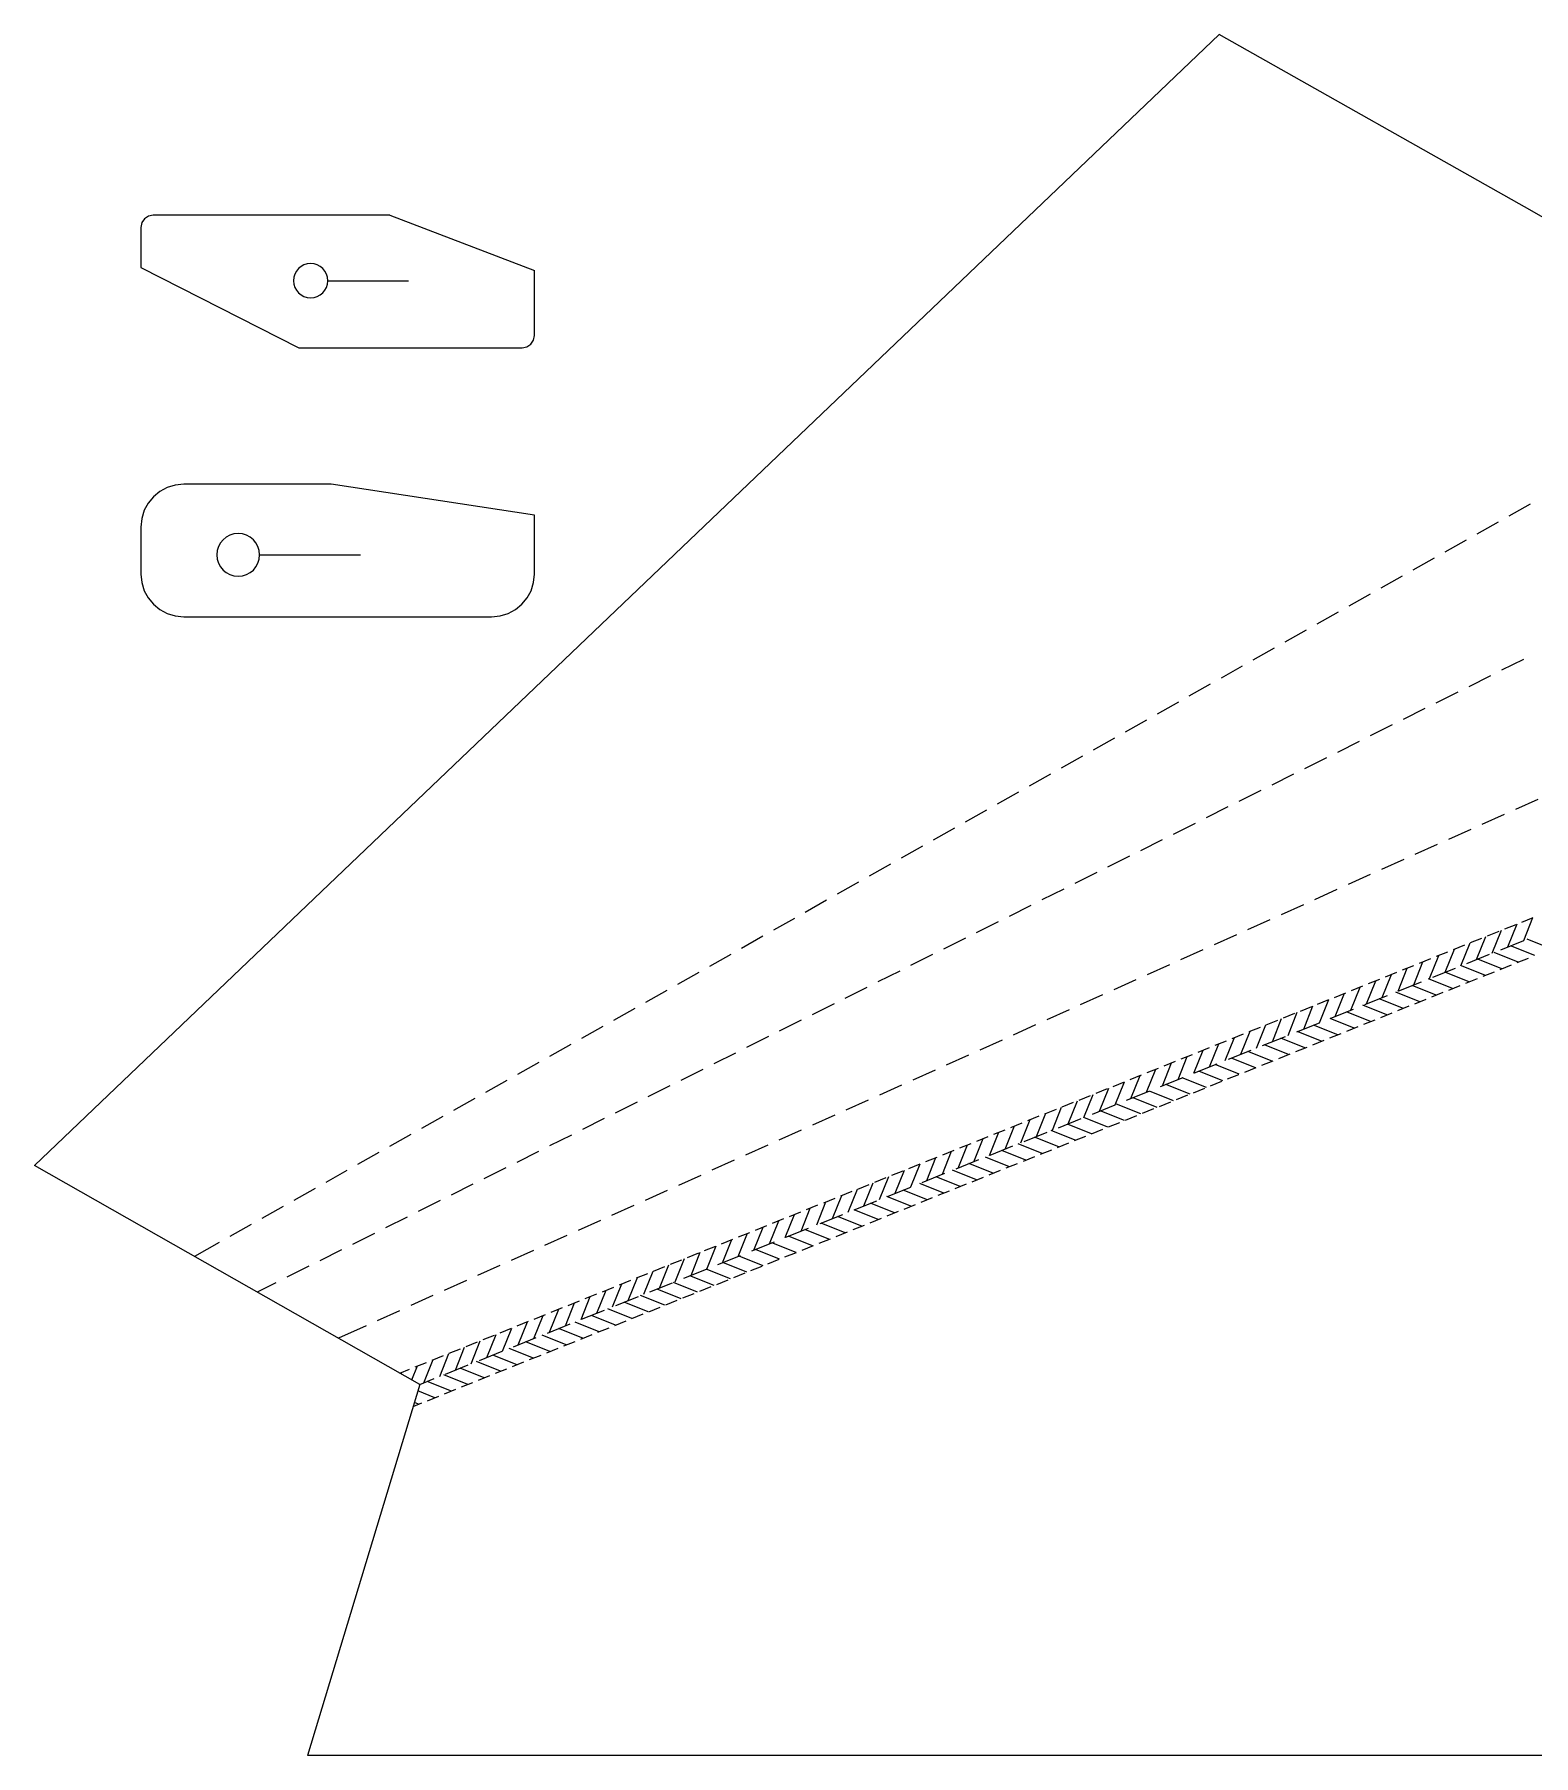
# Model space of a CAD drawing. Extents: x 310 to 3649, y -238 to 259.
# Drawn here: x 309.6 to 698.7, y -232.5 to 214.2 of the extents above; entities that cross this region are included whole.
import ezdxf

# ---------------------------------------------------------------- set-up
doc = ezdxf.new("R2010")
doc.units = 0

msp = doc.modelspace()

# ---------------------------------------------------------------- linework, layer by layer
at = {"layer": '01 CUT', "color": 7}
for points in [[(698.383246, 168.323397), (617.071752, 214.202003), (309.595137, -79.389322)], [(340.418998, 167.307401), (339.181087, 167.057478), (338.170198, 166.375916), (337.488638, 165.365026), (337.238716, 164.127119)], [(401.849763, 167.296817), (340.413706, 167.296817)], [(401.849763, 167.296817), (439.356978, 152.903529)], [(765.068619, 130.170601), (698.383246, 168.323397)], [(337.238716, 164.121827), (337.238716, 153.718444)], [(337.238716, 153.718444), (378.227837, 132.869343)], [(439.356978, 136.044332), (439.356978, 152.903529)], [(436.18728, 132.869343), (437.425186, 133.119266), (438.436076, 133.800828), (439.117638, 134.811718), (439.367561, 136.049624)], [(378.227837, 132.869343), (436.181988, 132.869343)], [(348.356473, 97.468204), (346.115858, 97.242331), (344.028941, 96.594517), (342.14043, 95.569468), (340.495032, 94.211892), (339.137455, 92.566495), (338.112405, 90.677984), (337.46459, 88.591066), (337.238716, 86.350447)], [(439.356978, 89.403729), (386.609811, 97.457621), (348.351181, 97.457621)], [(439.356978, 74.142611), (439.356978, 89.403729)], [(337.238716, 86.345156), (337.238716, 74.142611)], [(337.238716, 74.147902), (337.46459, 71.907284), (338.112405, 69.820366), (339.137455, 67.931855), (340.495032, 66.286458), (342.14043, 64.928882), (344.028941, 63.903833), (346.115858, 63.256019), (348.356473, 63.030146)], [(428.249805, 63.030146), (430.490423, 63.256019), (432.577341, 63.903833), (434.465852, 64.928882), (436.111249, 66.286458), (437.468826, 67.931855), (438.493874, 69.820366), (439.141688, 71.907284), (439.367561, 74.147902)], [(348.351181, 63.030146), (428.244513, 63.030146)], [(409.649655, -136.17931), (309.595137, -79.389322)], [(409.649655, -136.17931), (380.48208, -232.529673)], [(800.628507, -232.529673), (380.48208, -232.529673)]]:
    msp.add_lwpolyline(points, dxfattribs=at)
at = {"layer": '02 SCORE', "color": 10}
for points in [[(697.801164, 92.29297), (692.266098, 89.170897)], [(689.503857, 87.615152), (683.968791, 84.493078)], [(681.20655, 82.937333), (675.671484, 79.825843)], [(672.909242, 78.270098), (667.374176, 75.148024)], [(664.601352, 73.592279), (659.076869, 70.470206)], [(656.304045, 68.914461), (650.768979, 65.80297)], [(648.006737, 64.247225), (642.471672, 61.125152)], [(639.70943, 59.569407), (634.174364, 56.447333)], [(631.412123, 54.891588), (625.877057, 51.780098)], [(623.104233, 50.224353), (617.57975, 47.102279)], [(696.076086, 51.991764), (690.392854, 49.155439)], [(614.806925, 45.546534), (609.27186, 42.424461)], [(687.55653, 47.737277), (681.873298, 44.89037)], [(606.509618, 40.868716), (600.974552, 37.757225)], [(679.036973, 43.472207), (673.353741, 40.635883)], [(598.212311, 36.20148), (592.677245, 33.079407)], [(670.517417, 39.217721), (664.834184, 36.381396)], [(589.915004, 31.523662), (584.379938, 28.401588)], [(661.99786, 34.963234), (656.314628, 32.12691)], [(581.607113, 26.845843), (576.082631, 23.734353)], [(653.478304, 30.708748), (647.795071, 27.86184)], [(644.948164, 26.443678), (639.275515, 23.607353)], [(573.309806, 22.178608), (567.77474, 19.056534)], [(627.909051, 17.934705), (622.225819, 15.09838)], [(636.428607, 22.189191), (630.755959, 19.352867)], [(565.012499, 17.500789), (559.477433, 14.378716)], [(619.389494, 13.680218), (613.706262, 10.83331)], [(699.780241, 15.638128), (693.991176, 13.04522)], [(556.715192, 12.822971), (551.180126, 9.71148)], [(610.869938, 9.415148), (605.186706, 6.578824)], [(691.091352, 11.743474), (685.302287, 9.139982)], [(548.417885, 8.155735), (542.882819, 5.033662)], [(602.350381, 5.160661), (596.667149, 2.324337)], [(682.402462, 7.838236), (676.613397, 5.234745)], [(540.109994, 3.477917), (534.585511, 0.355843)], [(593.830825, 0.906175), (588.147593, -1.93015)], [(665.024684, 0.027761), (659.235619, -2.575731)], [(673.713573, 3.932999), (667.924508, 1.329507)], [(531.812687, -1.199902), (526.288204, -4.311392)], [(585.311268, -3.348312), (579.628036, -6.195219)], [(656.335795, -3.866894), (650.546729, -6.470385)], [(523.51538, -5.867137), (517.980314, -8.989211)], [(576.781129, -7.613382), (571.10848, -10.449706)], [(647.646905, -7.772131), (641.85784, -10.375623)], [(515.218072, -10.544956), (509.683007, -13.667029)], [(568.261572, -11.867868), (562.588923, -14.704193)], [(638.958016, -11.677369), (633.168951, -14.280861)], [(506.920765, -15.222774), (501.385699, -18.334265)], [(559.742015, -16.122355), (554.058783, -18.958679)], [(630.269127, -15.582607), (624.480062, -18.186098)], [(498.623458, -19.89001), (493.088392, -23.012083)], [(551.222459, -20.376841), (545.539227, -23.223749)], [(621.580237, -19.487844), (615.791172, -22.080753)], [(690.255271, -23.371915), (696.150169, -21.001256)], [(490.315568, -24.567828), (484.791085, -27.689902)], [(542.702903, -24.641911), (537.01967, -27.478236)], [(612.891348, -23.382499), (607.102283, -25.98599)], [(681.418216, -26.927904), (687.30253, -24.557245)], [(482.01826, -29.245647), (476.483194, -32.357137)], [(534.183346, -28.896398), (528.500114, -31.732722)], [(595.51357, -31.192974), (589.724504, -33.796466)], [(604.202459, -27.287736), (598.413394, -29.891228)], [(672.58116, -30.47331), (678.465475, -28.113234)], [(473.720953, -33.912882), (468.185887, -37.034956)], [(525.66379, -33.150885), (519.980557, -35.987209)], [(586.82468, -35.098212), (581.035615, -37.701704)], [(654.907049, -37.585287), (660.791364, -35.214628)], [(663.744105, -34.029298), (669.628419, -31.658639)], [(465.423646, -38.590701), (459.88858, -41.712774)], [(517.144233, -37.405371), (511.461001, -40.252279)], [(578.135791, -38.992866), (572.346726, -41.596358)], [(646.069994, -41.141276), (651.954308, -38.770617)], [(457.126339, -43.268519), (451.591273, -46.38001)], [(508.614093, -41.670441), (502.941444, -44.506766)], [(569.446902, -42.898104), (563.657837, -45.501596)], [(637.232938, -44.686682), (643.117253, -42.326606)], [(448.818448, -47.946338), (443.293966, -51.057828)], [(500.094537, -45.924928), (494.421888, -48.761252)], [(560.758012, -46.803342), (554.968947, -49.406833)], [(628.385299, -48.24267), (634.280197, -45.872011)], [(440.521141, -52.613573), (434.986075, -55.735647)], [(491.57498, -50.179414), (485.902331, -53.015739)], [(552.069123, -50.708579), (546.280058, -53.312071)], [(610.711188, -55.344065), (616.606086, -52.983989)], [(619.548244, -51.798659), (625.443142, -49.428)], [(432.223834, -57.291392), (426.688768, -60.402882)], [(483.055424, -54.433901), (477.372192, -57.280809)], [(543.380234, -54.613817), (537.591169, -57.206725)], [(601.874133, -58.900053), (607.769031, -56.529394)], [(423.926527, -61.96921), (418.391461, -65.080701)], [(474.535867, -58.698971), (468.852635, -61.535295)], [(526.002455, -62.413709), (520.21339, -65.017201)], [(534.691344, -58.508471), (528.902279, -61.111963)], [(593.037077, -62.456042), (598.931975, -60.085383)], [(415.629219, -66.636446), (410.094154, -69.758519)], [(466.016311, -62.953457), (460.333079, -65.789782)], [(517.313566, -66.318947), (511.524501, -68.922439)], [(584.200022, -66.012031), (590.09492, -63.641372)], [(407.321329, -71.314264), (401.796846, -74.425755)], [(448.977198, -71.462431), (443.293966, -74.309338)], [(457.496754, -67.207944), (451.813522, -70.044268)], [(508.624676, -70.224184), (502.835611, -72.817093)], [(566.525911, -73.113425), (572.420809, -70.742766)], [(575.362966, -69.557437), (581.257864, -67.197361)], [(440.457641, -75.7275), (434.774409, -78.563825)], [(499.935787, -74.118839), (494.146722, -76.722331)], [(557.688855, -76.669414), (563.583753, -74.298755)], [(399.024022, -75.992083), (393.488956, -79.103573)], [(431.927501, -79.981987), (426.254853, -82.818311)], [(491.246898, -78.024077), (485.457833, -80.627568)], [(548.8518, -80.21482), (554.746698, -77.854744)], [(390.726714, -80.659318), (385.191649, -83.781392)], [(423.407945, -84.236474), (417.735296, -87.072798)], [(482.558009, -81.929314), (476.768943, -84.532806)], [(540.014744, -83.770808), (545.909642, -81.400149)], [(382.429407, -85.337137), (376.894341, -88.448627)], [(414.888388, -88.49096), (409.205156, -91.337868)], [(473.869119, -85.834552), (468.080054, -88.438044)], [(522.340633, -90.882786), (528.224948, -88.512127)], [(531.177689, -87.326797), (537.072587, -84.956138)], [(374.1321, -90.014955), (368.597034, -93.126446)], [(406.368832, -92.75603), (400.6856, -95.592355)], [(456.491341, -93.634444), (450.702276, -96.237936)], [(465.18023, -89.729206), (459.391165, -92.332698)], [(513.503578, -94.428192), (519.387893, -92.068116)], [(365.834793, -94.682191), (360.299727, -97.804264)], [(397.849275, -97.010517), (392.166043, -99.846841)], [(447.802451, -97.539682), (442.013386, -100.143174)], [(504.666522, -97.98418), (510.550837, -95.613521)], [(357.526902, -99.360009), (351.124006, -102.968915)], [(389.329719, -101.265003), (383.646487, -104.101328)], [(439.113562, -101.444919), (433.324497, -104.048411)], [(486.992411, -105.096158), (492.876726, -102.725499)], [(495.829467, -101.540169), (501.713782, -99.16951)], [(380.810162, -105.51949), (375.12693, -108.366398)], [(430.424673, -105.350157), (424.635608, -107.943066)], [(478.155356, -108.641563), (484.039671, -106.270904)], [(372.290606, -109.78456), (367.422288, -112.208136)], [(421.735784, -109.244812), (415.946718, -111.848303)], [(469.307717, -112.197552), (475.202615, -109.826893)], [(413.046894, -113.150049), (407.257829, -115.753541)], [(460.470662, -115.753541), (466.36556, -113.382882)], [(404.358005, -117.055287), (398.56894, -119.658779)], [(442.79655, -122.854935), (448.691449, -120.484276)], [(451.633606, -119.298947), (457.528504, -116.938871)], [(395.669116, -120.960525), (388.504221, -124.177848)], [(433.959495, -126.410924), (439.854393, -124.040265)], [(425.122439, -129.966913), (431.017338, -127.596254)], [(416.285384, -133.512318), (422.180282, -131.141659)], [(409.649655, -136.17931), (413.343227, -134.697648)]]:
    msp.add_lwpolyline(points, dxfattribs=at)
at = {"layer": '04 BEVEL', "color": 130}
for points in [[(691.207768, -17.963849), (694.149925, -16.778519)], [(692.065015, -22.641668), (694.467424, -16.65152)], [(695.621004, -16.185855), (698.573745, -15.000525)], [(696.150169, -21.001256), (698.541995, -15.011108)], [(677.946893, -23.297832), (680.889051, -22.112503)], [(679.830721, -27.562902), (682.23313, -21.572754)], [(682.370713, -21.519838), (685.31287, -20.334508)], [(683.915874, -25.922491), (686.3077, -19.932343)], [(686.783949, -19.741843), (689.736689, -18.556514)], [(687.990445, -24.282079), (690.392854, -18.291931)], [(703.27273, -23.160249), (697.007416, -20.652007)], [(667.596426, -32.484137), (669.998835, -26.493989)], [(669.109838, -26.853821), (672.051995, -25.668491)], [(671.68158, -30.843725), (674.083989, -24.853577)], [(673.533657, -25.075827), (676.475814, -23.890497)], [(675.75615, -29.203314), (678.158559, -23.213166)], [(690.488104, -28.303733), (684.233373, -25.795491)], [(694.74259, -26.589239), (688.48786, -24.080996)], [(699.00766, -24.874744), (692.75293, -22.366502)], [(694.425091, -26.716238), (697.367249, -25.530909)], [(655.848963, -32.177221), (658.801704, -30.991891)], [(659.447285, -35.754376), (661.849694, -29.764229)], [(660.272782, -30.399227), (663.21494, -29.213897)], [(663.521855, -34.113965), (665.924264, -28.1344)], [(664.696602, -28.621232), (667.638759, -27.435903)], [(677.703477, -33.436634), (671.448747, -30.928392)], [(681.968547, -31.732722), (675.713817, -29.22448)], [(686.223034, -30.018228), (679.968304, -27.509986)], [(681.164216, -32.050221), (684.116957, -30.864892)], [(685.588036, -30.272227), (688.530193, -29.086897)], [(690.001272, -28.494233), (692.954013, -27.308903)], [(647.011907, -35.73321), (649.964648, -34.54788)], [(647.21299, -40.675611), (649.615399, -34.685463)], [(651.287561, -39.035199), (653.68997, -33.045052)], [(651.435727, -33.955215), (654.377884, -32.769886)], [(655.372714, -37.394788), (657.76454, -31.40464)], [(669.183921, -36.865623), (662.929191, -34.357381)], [(673.448991, -35.151128), (667.183677, -32.642886)], [(672.327161, -35.60621), (675.279902, -34.420881)], [(676.75098, -33.828216), (679.693138, -32.642886)], [(633.761616, -41.05661), (636.703773, -39.87128)], [(634.978695, -45.596845), (637.381104, -39.606698)], [(638.174852, -39.289199), (641.127592, -38.103869)], [(639.053266, -43.956434), (641.455675, -37.966286)], [(642.598671, -37.511204), (645.540829, -36.325875)], [(643.13842, -42.316022), (645.530245, -36.325875)], [(656.399294, -42.009107), (650.144564, -39.500865)], [(660.664364, -40.294612), (654.409634, -37.78637)], [(664.918851, -38.580118), (658.664121, -36.071875)], [(659.076869, -40.92961), (662.019027, -39.74428)], [(663.490105, -39.151616), (666.442846, -37.966286)], [(667.913925, -37.373621), (670.856082, -36.188292)], [(622.7444, -50.507497), (625.14681, -44.527932)], [(624.92456, -44.612598), (627.866718, -43.427269)], [(626.818971, -48.877668), (629.22138, -42.887521)], [(629.337796, -42.834604), (632.290537, -41.649274)], [(630.904125, -47.237257), (633.306534, -41.247109)], [(643.625251, -47.142007), (637.359938, -44.633765)], [(647.879738, -45.427513), (641.625008, -42.91927)], [(652.144808, -43.713018), (645.890077, -41.204776)], [(650.239814, -44.485599), (653.181971, -43.300269)], [(654.65305, -42.707604), (657.605791, -41.522275)], [(611.663685, -49.946582), (614.616426, -48.761252)], [(614.595259, -53.78832), (616.987085, -47.798172)], [(616.087505, -48.168587), (619.029662, -46.983258)], [(618.66983, -52.147908), (621.072239, -46.15776)], [(620.500741, -46.390593), (623.453481, -45.205263)], [(635.105695, -50.570996), (628.840381, -48.062754)], [(639.360181, -48.856502), (633.105451, -46.34826)], [(636.978939, -49.808999), (639.921096, -48.623669)], [(641.402758, -48.041588), (644.344916, -46.856258)], [(645.815994, -46.263593), (648.768735, -45.078264)], [(602.360965, -58.709554), (604.75279, -52.719406)], [(602.82663, -53.491987), (605.768787, -52.317241)], [(606.435535, -57.069143), (608.837944, -51.078995)], [(607.250449, -51.724576), (610.192607, -50.539246)], [(610.510106, -55.428731), (612.912515, -49.438583)], [(622.321068, -55.703897), (616.066338, -53.195655)], [(626.575555, -53.989402), (620.320825, -51.491743)], [(630.840625, -52.285491), (624.585895, -49.777249)], [(628.141883, -53.364988), (631.084041, -52.179658)], [(632.565703, -51.586993), (635.50786, -50.401664)], [(589.576338, -58.82597), (592.518496, -57.640641)], [(590.12667, -63.630789), (592.529079, -57.640641)], [(593.989574, -57.047976), (596.931732, -55.862646)], [(594.20124, -61.990377), (596.603649, -56.000229)], [(598.275811, -60.349966), (600.67822, -54.359818)], [(598.413394, -55.269982), (601.355551, -54.084652)], [(613.801512, -59.132886), (607.536198, -56.624644)], [(618.055998, -57.418391), (611.801268, -54.910149)], [(614.881009, -58.698971), (617.833749, -57.513641)], [(619.304828, -56.920976), (622.246985, -55.735647)], [(623.728647, -55.142982), (626.670805, -53.957652)], [(580.728699, -62.381959), (583.68144, -61.19663)], [(581.966945, -66.901028), (584.369355, -60.921464)], [(585.152519, -60.603965), (588.094676, -59.418635)], [(586.041516, -65.2712), (588.443925, -59.281052)], [(601.016886, -64.27637), (594.762155, -61.768128)], [(605.281955, -62.561875), (599.016642, -60.053633)], [(609.536442, -60.847381), (603.281712, -58.339139)], [(606.043953, -62.244376), (608.996694, -61.06963)], [(610.467772, -60.476965), (613.40993, -59.291636)], [(567.478408, -67.705359), (570.420565, -66.520029)], [(569.732651, -71.822263), (572.13506, -65.832115)], [(571.891644, -65.927365), (574.844385, -64.752618)], [(573.817804, -70.181851), (576.20963, -64.191703)], [(576.315463, -64.159954), (579.257621, -62.974624)], [(577.892375, -68.54144), (580.294784, -62.561875)], [(588.232259, -69.40927), (581.977529, -66.901028)], [(592.497329, -67.694776), (586.242599, -65.186534)], [(596.751816, -65.980281), (590.497085, -63.472039)], [(592.793661, -67.578359), (595.735819, -66.39303)], [(597.206897, -65.800365), (600.159638, -64.615035)], [(601.630717, -64.022371), (604.572874, -62.837041)], [(557.498356, -76.743497), (559.900765, -70.753349)], [(558.641352, -71.261348), (561.58351, -70.076018)], [(561.58351, -75.103086), (563.975336, -69.112938)], [(563.054588, -69.483353), (566.007329, -68.298024)], [(565.65808, -73.462674), (568.060489, -67.472526)], [(579.712703, -72.83826), (573.457972, -70.330017)], [(583.977773, -71.123765), (577.723042, -68.615523)], [(583.956606, -71.134348), (586.898763, -69.949019)], [(588.369842, -69.356354), (591.322583, -68.171024)], [(545.264061, -81.664732), (547.66647, -75.674584)], [(545.380477, -76.595331), (548.333218, -75.410001)], [(549.349215, -80.02432), (551.751624, -74.034172)], [(549.804297, -74.817337), (552.746454, -73.632007)], [(553.423785, -78.383909), (555.826195, -72.393761)], [(554.217533, -73.039342), (557.170274, -71.854013)], [(566.928076, -77.97116), (560.673346, -75.462918)], [(571.193146, -76.256665), (564.938416, -73.748423)], [(575.458216, -74.552754), (569.192902, -72.044512)], [(570.695731, -76.457748), (573.648472, -75.272419)], [(575.11955, -74.679754), (578.061708, -73.505007)], [(579.532787, -72.912343), (582.485527, -71.727013)], [(536.543422, -80.140737), (539.496163, -78.955407)], [(537.11492, -84.934971), (539.517329, -78.955407)], [(540.967241, -78.362742), (543.909399, -77.187996)], [(541.189491, -83.29456), (543.5919, -77.314995)], [(558.40852, -81.400149), (552.153789, -78.891907)], [(562.67359, -79.685655), (556.418859, -77.177413)], [(561.858676, -80.013737), (564.800833, -78.828407)], [(566.282495, -78.235743), (569.224652, -77.050413)], [(523.29313, -85.47472), (526.235288, -84.28939)], [(524.880625, -89.856206), (527.283034, -83.866058)], [(527.706366, -83.696725), (530.648524, -82.511396)], [(528.955196, -88.215794), (531.357605, -82.225647)], [(532.130186, -81.918731), (535.072343, -80.733401)], [(533.04035, -86.575383), (535.432175, -80.585235)], [(545.634477, -86.543633), (539.369163, -84.035391)], [(549.888963, -84.829138), (543.634233, -82.320896)], [(554.154033, -83.114644), (547.899303, -80.606402)], [(548.608384, -85.34772), (551.550541, -84.162391)], [(553.02162, -83.569726), (555.963777, -82.384396)], [(557.445439, -81.791731), (560.387597, -80.606402)], [(512.64633, -94.77744), (515.04874, -88.787293)], [(514.456075, -89.030709), (517.398232, -87.845379)], [(516.720901, -93.137029), (519.12331, -87.146881)], [(518.869311, -87.252714), (521.811468, -86.067385)], [(520.806055, -91.496617), (523.197881, -85.50647)], [(532.84985, -91.676534), (526.59512, -89.168291)], [(537.104337, -89.962039), (530.849607, -87.453797)], [(541.369407, -88.247544), (535.114676, -85.739302)], [(539.760745, -88.893126), (542.713486, -87.707796)], [(544.184564, -87.115131), (547.126722, -85.940385)], [(500.412036, -99.688092), (502.814445, -93.708527)], [(501.1952, -94.354108), (504.137357, -93.168779)], [(504.486606, -98.058263), (506.889015, -92.068116)], [(505.619019, -92.576114), (508.561177, -91.390784)], [(508.57176, -96.417852), (510.974169, -90.427704)], [(510.032255, -90.79812), (512.974413, -89.623373)], [(524.330294, -95.105523), (518.075563, -92.597281)], [(528.58478, -93.391028), (522.33005, -90.882786)], [(526.510454, -94.227109), (529.452611, -93.041779)], [(530.92369, -92.449114), (533.87643, -91.263785)], [(535.347509, -90.67112), (538.289666, -89.48579)], [(492.262895, -102.968915), (494.654721, -96.978767)], [(492.358144, -97.910097), (495.300302, -96.724768)], [(496.337465, -101.328503), (498.739874, -95.348939)], [(496.77138, -96.132103), (499.724121, -94.946773)], [(511.545667, -100.238423), (505.290937, -97.730181)], [(515.810737, -98.523929), (509.545424, -96.015687)], [(520.065224, -96.820017), (513.810494, -94.311775)], [(517.673398, -97.783098), (520.615555, -96.597768)], [(522.086634, -96.005103), (525.039375, -94.819774)], [(479.09727, -103.233497), (482.05001, -102.058751)], [(480.0286, -107.890149), (482.420426, -101.900001)], [(483.521089, -101.466086), (486.463246, -100.280756)], [(484.10317, -106.249738), (486.505579, -100.25959)], [(487.934325, -99.688092), (490.887066, -98.502762)], [(488.177741, -104.609326), (490.58015, -98.619178)], [(503.026111, -103.667412), (496.77138, -101.15917)], [(507.291181, -101.952918), (501.025867, -99.444676)], [(504.412523, -103.106498), (507.365264, -101.921168)], [(508.836343, -101.328503), (511.7785, -100.143174)], [(513.249579, -99.550509), (516.202319, -98.375762)], [(467.794305, -112.811384), (470.196714, -106.821236)], [(470.260214, -106.789486), (473.212955, -105.604156)], [(471.868876, -111.170972), (474.271285, -105.180824)], [(474.684033, -105.011492), (477.626191, -103.826162)], [(475.943446, -109.530561), (478.345855, -103.540413)], [(490.241484, -108.800313), (483.986754, -106.292071)], [(494.506554, -107.096402), (488.251824, -104.58816)], [(498.761041, -105.381907), (492.506311, -102.873665)], [(495.575468, -106.662486), (498.528208, -105.477157)], [(499.999287, -104.884492), (502.941444, -103.699162)], [(457.009922, -112.123469), (459.95208, -110.93814)], [(459.634581, -116.092207), (462.03699, -110.102059)], [(461.423158, -110.345475), (464.375899, -109.160145)], [(463.709151, -114.451795), (466.11156, -108.461647)], [(465.846978, -108.56748), (468.789135, -107.382151)], [(477.467441, -113.943797), (471.202128, -111.435555)], [(481.721928, -112.229302), (475.467198, -109.72106)], [(485.986998, -110.514808), (479.732268, -108.006565)], [(482.325176, -111.985886), (485.267333, -110.81114)], [(486.738412, -110.218475), (489.691153, -109.033146)], [(491.162231, -108.440481), (494.104389, -107.255151)], [(447.400286, -121.002858), (449.802695, -115.01271)], [(448.172867, -115.668875), (451.115024, -114.494128)], [(451.48544, -119.362446), (453.877266, -113.372299)], [(452.586103, -113.901464), (455.538844, -112.716134)], [(455.56001, -117.722035), (457.962419, -111.74247)], [(468.937301, -117.372786), (462.682571, -114.864544)], [(473.202371, -115.658291), (466.947641, -113.150049)], [(469.064301, -117.319869), (472.006459, -116.13454)], [(473.488121, -115.541875), (476.430278, -114.356545)], [(477.901357, -113.763881), (480.843514, -112.578551)], [(434.911992, -121.002858), (437.854149, -119.817528)], [(435.165991, -125.924092), (437.5684, -119.933945)], [(439.251145, -124.283681), (441.642971, -118.293533)], [(439.335811, -119.224863), (442.277969, -118.039534)], [(443.325716, -122.643269), (445.728125, -116.653122)], [(443.749047, -117.446869), (446.691205, -116.261539)], [(456.163258, -122.505686), (449.908528, -119.997444)], [(460.417745, -120.791192), (454.163015, -118.28295)], [(464.682815, -119.087281), (458.428085, -116.579038)], [(460.227246, -120.875858), (463.169403, -119.690529)], [(464.651065, -119.097864), (467.593222, -117.912534)], [(422.931696, -130.845327), (425.334105, -124.855179)], [(426.074937, -124.558847), (429.017094, -123.373517)], [(427.01685, -129.204915), (429.419259, -123.214768)], [(430.498756, -122.780852), (433.440913, -121.595523)], [(431.091421, -127.564504), (433.49383, -121.574356)], [(447.643702, -125.934676), (441.378388, -123.426434)], [(451.898189, -124.220181), (445.643458, -121.711939)], [(446.966371, -126.199258), (449.919111, -125.013929)], [(451.39019, -124.421264), (454.332347, -123.246517)], [(455.803426, -122.653853), (458.756167, -121.468523)], [(412.814062, -129.882247), (415.766802, -128.696917)], [(414.782555, -134.115567), (417.184964, -128.136002)], [(417.237881, -128.104252), (420.180038, -126.929506)], [(418.857126, -132.485738), (421.259535, -126.495591)], [(421.651117, -126.336841), (424.603858, -125.151511)], [(434.859076, -131.067576), (428.604345, -128.559334)], [(439.113562, -129.363665), (432.858832, -126.855423)], [(443.378632, -127.64917), (437.123902, -125.140928)], [(438.129315, -129.755247), (441.082056, -128.569917)], [(442.553135, -127.977253), (445.495292, -126.791923)], [(404.474421, -133.237153), (406.929747, -132.252906)], [(404.79192, -133.427652), (404.95067, -133.046653)], [(407.585911, -135.004564), (409.02524, -131.406242)], [(408.400825, -131.660241), (411.342983, -130.474911)], [(410.707985, -135.755978), (413.099811, -129.76583)], [(422.074449, -136.21106), (415.819719, -133.702818)], [(426.339519, -134.496565), (420.084789, -131.988323)], [(430.594006, -132.782071), (424.339275, -130.273829)], [(424.879024, -135.08923), (427.821181, -133.903901)], [(429.29226, -133.311236), (432.245, -132.125906)], [(433.716079, -131.533241), (436.658236, -130.347912)], [(413.554893, -139.640049), (409.141656, -137.862055)], [(417.819962, -137.925555), (411.554649, -135.417312)], [(416.041968, -138.634636), (418.984126, -137.449306)], [(420.455204, -136.856641), (423.407945, -135.681895)], [(407.924577, -141.904875), (410.14707, -141.005295)], [(409.300406, -141.34396), (408.220909, -140.920628)], [(411.618149, -140.41263), (414.570889, -139.2273)]]:
    msp.add_lwpolyline(points, dxfattribs=at)
at = {"layer": '23 NOTES', "color": 7}
for points in [[(385.74198, 150.284163), (385.651566, 151.181044), (385.392254, 152.016404), (384.981941, 152.772347), (384.438521, 153.430977), (383.779892, 153.974398), (383.023948, 154.384713), (382.188586, 154.644026), (381.291703, 154.73444), (380.394819, 154.644026), (379.559457, 154.384713), (378.803513, 153.974398), (378.144884, 153.430977), (377.601464, 152.772347), (377.191151, 152.016404), (376.931839, 151.181044), (376.841425, 150.284163), (376.931839, 149.387282), (377.191151, 148.551922), (377.601464, 147.795978), (378.144884, 147.137348), (378.803513, 146.593927), (379.559457, 146.183612), (380.394819, 145.9243), (381.291703, 145.833885), (382.188586, 145.9243), (383.023948, 146.183612), (383.779892, 146.593927), (384.438521, 147.137348), (384.981941, 147.795978), (385.392254, 148.551922), (385.651566, 149.387282), (385.74198, 150.284163)], [(385.731397, 150.278871), (406.686331, 150.278871)], [(368.046703, 79.122053), (367.933712, 80.242899), (367.609651, 81.286856), (367.096883, 82.231561), (366.417771, 83.05465), (365.594681, 83.73376), (364.649976, 84.246527), (363.606021, 84.570588), (362.485178, 84.683578), (361.364336, 84.570588), (360.320381, 84.246527), (359.375676, 83.73376), (358.552586, 83.05465), (357.873474, 82.231561), (357.360706, 81.286856), (357.036645, 80.242899), (356.923654, 79.122053), (357.036645, 78.001208), (357.360706, 76.957251), (357.873474, 76.012546), (358.552586, 75.189457), (359.375676, 74.510346), (360.320381, 73.997579), (361.364336, 73.673519), (362.485178, 73.560529), (363.606021, 73.673519), (364.649976, 73.997579), (365.594681, 74.510346), (366.417771, 75.189457), (367.096883, 76.012546), (367.609651, 76.957251), (367.933712, 78.001208), (368.046703, 79.122053)], [(368.036119, 79.116762), (394.229787, 79.116762)]]:
    msp.add_lwpolyline(points, dxfattribs=at)

doc.saveas('drawing.dxf')
